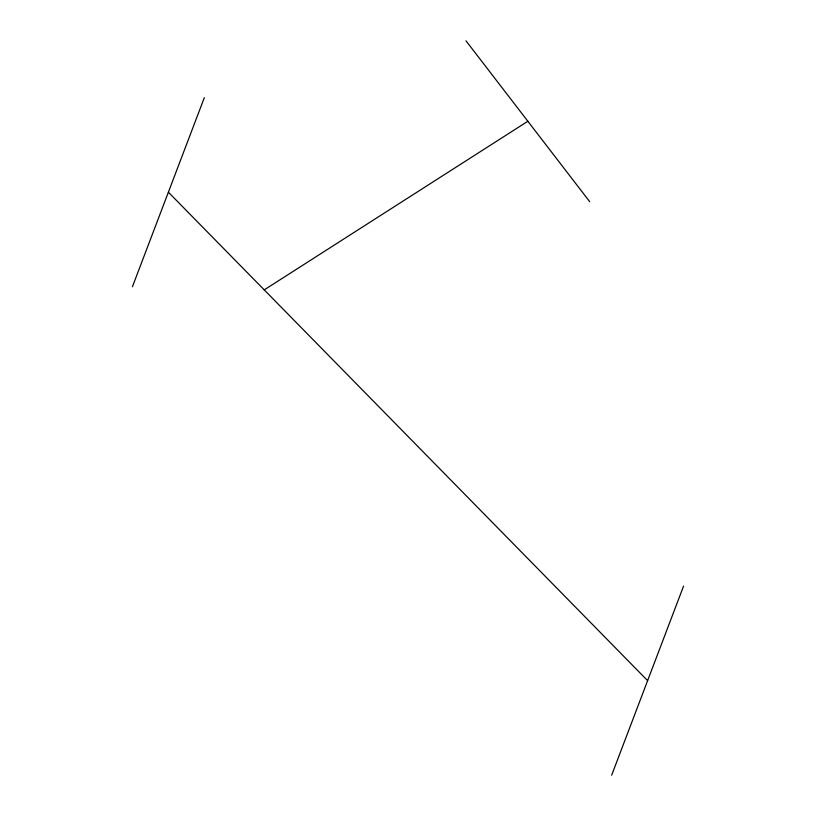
<?xml version="1.0" encoding="UTF-8"?>
<svg xmlns="http://www.w3.org/2000/svg" width="816" height="816" viewBox="0 0 816 816"><rect width="100%" height="100%" fill="white"/><g stroke="black" fill="none" stroke-linecap="round" stroke-linejoin="round"><path stroke-width="1.22" d="M132.427 286.742L204.337 97.645M611.663 775.2L683.573 586.102M264.231 289.884L527.85 121.258M168.382 192.188L647.618 680.646M465.967 40.8L589.733 201.715"/></g></svg>
